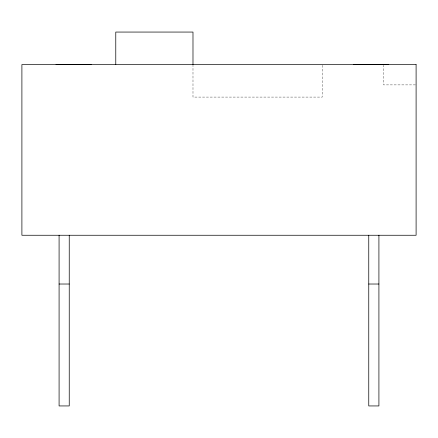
<?xml version="1.0" encoding="UTF-8"?>
<svg xmlns="http://www.w3.org/2000/svg" width="438" height="438" viewBox="0 0 438 438"><rect width="100%" height="100%" fill="white"/><g stroke="black" fill="none" stroke-linecap="round" stroke-linejoin="round"><path stroke-width="0.33" stroke-dasharray="2.19 1.64" d="M415.421 84.89L383.589 84.89L383.589 65.251M322.226 65.251L322.226 97.083L192.988 97.083L192.988 65.251"/><path stroke-width="0.66" d="M55.993 64.37L91.235 64.37M353.515 64.37L388.758 64.37M59.086 284.021L69.242 284.021M368.758 284.021L378.914 284.021M378.914 235.255L378.914 405.938L368.758 405.938L368.758 235.255M192.988 64.572L192.988 32.062L115.774 32.062L115.774 64.572M69.242 235.255L69.242 405.938L59.086 405.938L59.086 235.255M416.1 64.572L21.9 64.572L21.9 235.255L416.1 235.255L416.1 64.572"/></g></svg>
